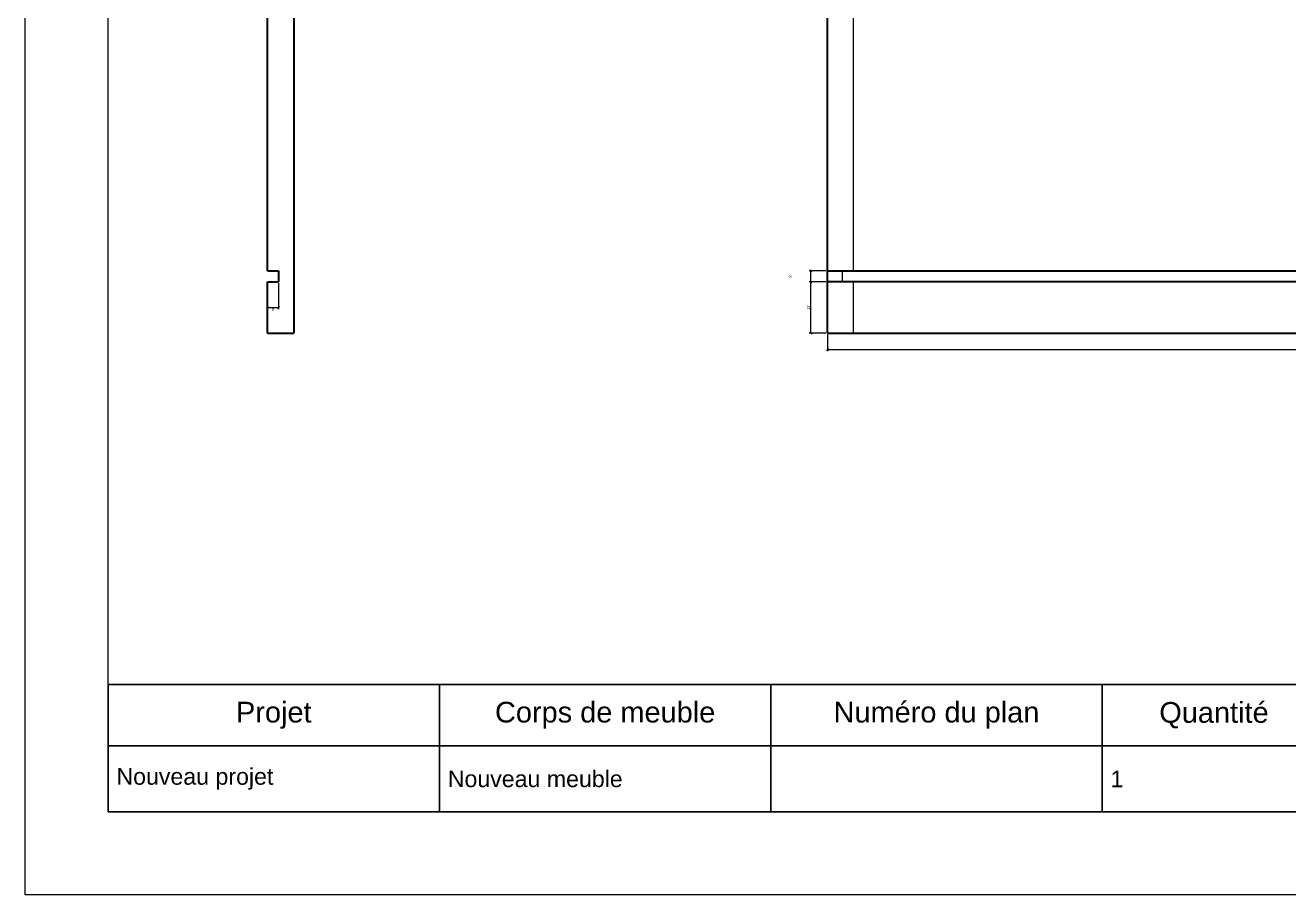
# Paper-space layout 'Layout1' of a CAD drawing. Header units: millimetres. Extents: x -5 to 1777, y -5 to 1255.
# Drawn here: x -5 to 910, y -5 to 625 of the extents above; entities that cross this region are included whole.
import ezdxf

# ---------------------------------------------------------------- set-up
doc = ezdxf.new("R2010")
doc.units = ezdxf.units.MM
doc.layers.get('0').update_dxf_attribs({"color": 254, "true_color": 0xc2ced6})
doc.layers.add('Nouveau projet_Nouveau meuble_Côté du corps de meuble gauche\xa0_Vue de dessus', color=1, linetype='Continuous', true_color=0xff0000)
doc.layers.add('Nouveau projet_Nouveau meuble_Côté du corps de meuble gauche\xa0_Vue de droite', color=1, linetype='Continuous', true_color=0xff0000)
doc.layers.add('TitleBlock', color=7, linetype='Continuous')
doc.styles.add('Blum_Dimension', font='arial.ttf', dxfattribs={"height": 2})
doc.styles.add('Blum_Titleblock_Header', font='arial.ttf', dxfattribs={"height": 2.5})
doc.styles.add('Blum_Titleblock_Value', font='arial.ttf', dxfattribs={"height": 2})
doc.dimstyles.new('Blum_Default', dxfattribs={"dimtxt": 2, "dimasz": 1.5, "dimexe": 1.25, "dimexo": 1, "dimtad": 1, "dimtxsty": 'Blum_Dimension', "dimblk": 'OBLIQUE', "dimcen": 2, "dimadec": 0, "dimazin": 2, "dimtfac": 1, "dimtix": 1, "dimtmove": 0, "dimatfit": 3, "dimfxl": 1, "dimlwd": 5, "dimlwe": 5, "dimarcsym": 0})

# ---------------------------------------------------------------- blocks, each defined once
blk = doc.blocks.new('Blum_Trinagle_Outline')
blk.add_lwpolyline([(0, 0), (2, 2), (-2, 2)], close=True)
blk = doc.blocks.new('Blum_Trinagle_Filled')
h = blk.add_hatch(color=256)
h.dxf.hatch_style = 1
h.paths.add_polyline_path([(2, 2), (-2, 2), (0, 0)])
blk.add_lwpolyline([(0, 0), (2, 2), (-2, 2)], close=True)
blk = doc.blocks.new('*T51')
at = {"layer": 'TitleBlock', "color": 0, "linetype": 'ByBlock', "lineweight": -2, "transparency": 16777216}
for p, q in [((147, 29), (277, 29)), ((147, 0), (147, 29)), ((187, 0), (187, 29)), ((217, 0), (217, 29)), ((247, 0), (247, 29)), ((277, 0), (277, 29)), ((147, 22.76), (277, 22.76)), ((223.2, 0), (223.2, 22.76)), ((0, 15.39), (277, 15.39)), ((0, 0), (0, 15.39)), ((40, 0), (40, 15.39)), ((80, 0), (80, 15.39)), ((120, 0), (120, 15.39)), ((0, 7.96), (247, 7.96)), ((0, 0), (277, 0))]:
    blk.add_line(p, q, dxfattribs=at)
at = {"layer": 'TitleBlock', "color": 0, "lineweight": 0, "transparency": 16777216, "xscale": 1.45, "yscale": 1.45, "zscale": 1.45}
for name, p in [('Blum_Trinagle_Filled', (220.1, 17.62)), ('Blum_Trinagle_Outline', (220.1, 10.22))]:
    blk.add_blockref(name, p, dxfattribs=at)
at = {"layer": 'TitleBlock', "color": 0, "lineweight": 0, "transparency": 16777216}
for s, insert, char_height, width, attachment_point, style in [('Légende', (232, 25.88), 2.5, 27, 5, 'Blum_Titleblock_Header'), ('Scale', (167, 25.88), 2.5, 37, 5, 'Blum_Titleblock_Header'), ('Feuillet', (202, 25.88), 2.5, 27, 5, 'Blum_Titleblock_Header'), ('Date', (262, 25.88), 2.5, 27, 5, 'Blum_Titleblock_Header'), ('Avant du corps de meuble', (224.2, 19.07), 2, 21.8, 4, 'Blum_Titleblock_Value'), ('1:6', (148, 19.07), 2, 38, 4, 'Blum_Titleblock_Value'), ('3/6', (188, 19.07), 2, 28, 4, 'Blum_Titleblock_Value'), ('2026-01-04', (248, 19.07), 2, 28, 4, 'Blum_Titleblock_Value'), ('Corps de meuble inférieur', (224.2, 11.67), 2, 21.8, 4, 'Blum_Titleblock_Value'), ('Projet', (20, 11.67), 2.5, 37, 5, 'Blum_Titleblock_Header'), ('Corps de meuble', (60, 11.67), 2.5, 37, 5, 'Blum_Titleblock_Header'), ('Numéro du plan', (100, 11.67), 2.5, 37, 5, 'Blum_Titleblock_Header'), ('Quantité', (133.5, 11.67), 2.5, 24, 5, 'Blum_Titleblock_Header'), ('Désignation', (167, 11.67), 2.5, 37, 5, 'Blum_Titleblock_Header'), ('Créateur', (202, 11.67), 2.5, 27, 5, 'Blum_Titleblock_Header'), ('Côté du corps de meuble gauche\xa0', (148, 3.98), 2, 38, 4, 'Blum_Titleblock_Value'), ('Nouveau projet', (1, 3.98), 2, 38, 4, 'Blum_Titleblock_Value'), ('Nouveau meuble', (41, 3.98), 2, 38, 4, 'Blum_Titleblock_Value'), ('1', (121, 3.98), 2, 25, 4, 'Blum_Titleblock_Value'), ('dorian moreau', (188, 3.98), 2, 28, 4, 'Blum_Titleblock_Value')]:
    blk.add_mtext(s, dxfattribs=dict(at, insert=insert, char_height=char_height, width=width, attachment_point=attachment_point, style=style))
blk = doc.blocks.new('TitleBlock_Côté du corps de meuble gauche\xa0')
at = {"layer": 'TitleBlock', "lineweight": 0, "transparency": 33554684}
for points in [[(-0.79, -0.79, 0), (-0.79, 209.21, 0), (296.21, 209.21, 0), (296.21, -0.79, 0)], [(9.21, 9.21, 0), (9.21, 189.21, 0), (286.21, 189.21, 0), (286.21, 9.21, 0)]]:
    blk.add_polyline3d(points, close=True, dxfattribs=at)
blk.add_blockref('*T51', (9.21, 9.21))
blk = doc.blocks.new('_Oblique')
at = {"color": 0, "linetype": 'ByBlock', "lineweight": -2}
blk.add_line((-0.5, -0.5), (0.5, 0.5), dxfattribs=at)
blk = doc.blocks.new('*D53')
at = {"layer": 'Nouveau projet_Nouveau meuble_Côté du corps de meuble gauche\xa0_Vue de droite', "color": 0, "lineweight": 5, "transparency": 16777216}
for p, q in [((170.73, 438.25), (170.73, 419.5)), ((178.73, 438.25), (178.73, 419.5)), ((170.73, 420.75), (178.73, 420.75))]:
    blk.add_line(p, q, dxfattribs=at)
at = {"layer": 'Nouveau projet_Nouveau meuble_Côté du corps de meuble gauche\xa0_Vue de droite', "color": 0, "lineweight": 5, "transparency": 16777216, "xscale": 1.5, "yscale": 1.5, "zscale": 1.5, "rotation": 180}
blk.add_blockref('_Oblique', (170.73, 420.75), dxfattribs=at)
at = {"layer": 'Nouveau projet_Nouveau meuble_Côté du corps de meuble gauche\xa0_Vue de droite', "color": 0, "lineweight": 5, "transparency": 16777216, "xscale": 1.5, "yscale": 1.5, "zscale": 1.5}
blk.add_blockref('_Oblique', (178.73, 420.75), dxfattribs=at)
at = {"layer": 'Nouveau projet_Nouveau meuble_Côté du corps de meuble gauche\xa0_Vue de droite', "color": 0, "lineweight": 0, "transparency": 16777216, "insert": (174.73, 419.1), "char_height": 2, "attachment_point": 5, "style": 'Blum_Dimension'}
blk.add_mtext('8', dxfattribs=at)
blk = doc.blocks.new('*D71')
at = {"layer": 'Nouveau projet_Nouveau meuble_Côté du corps de meuble gauche\xa0_Vue de dessus', "color": 0, "lineweight": 5, "transparency": 16777216}
for p, q in [((575.23, 439.25), (562.98, 439.25)), ((564.23, 402.25), (564.23, 439.25)), ((575.23, 402.25), (562.98, 402.25))]:
    blk.add_line(p, q, dxfattribs=at)
at = {"layer": 'Nouveau projet_Nouveau meuble_Côté du corps de meuble gauche\xa0_Vue de dessus', "color": 0, "lineweight": 5, "transparency": 16777216, "xscale": 1.5, "yscale": 1.5, "zscale": 1.5}
for p, rotation in [((564.23, 439.25), 90), ((564.23, 402.25), 270)]:
    blk.add_blockref('_Oblique', p, dxfattribs=dict(at, rotation=rotation))
at = {"layer": 'Nouveau projet_Nouveau meuble_Côté du corps de meuble gauche\xa0_Vue de dessus', "color": 0, "lineweight": 0, "transparency": 16777216, "insert": (562.58, 420.75), "char_height": 2, "attachment_point": 5, "rotation": 270, "style": 'Blum_Dimension'}
blk.add_mtext('37', dxfattribs=at)
blk = doc.blocks.new('*D74')
at = {"layer": 'Nouveau projet_Nouveau meuble_Côté du corps de meuble gauche\xa0_Vue de dessus', "color": 0, "lineweight": 5, "transparency": 16777216}
for p, q in [((575.23, 447.25), (562.98, 447.25)), ((564.23, 439.25), (564.23, 447.25)), ((575.23, 439.25), (562.98, 439.25))]:
    blk.add_line(p, q, dxfattribs=at)
at = {"layer": 'Nouveau projet_Nouveau meuble_Côté du corps de meuble gauche\xa0_Vue de dessus', "color": 0, "lineweight": 5, "transparency": 16777216, "xscale": 1.5, "yscale": 1.5, "zscale": 1.5}
for p, rotation in [((564.23, 447.25), 90), ((564.23, 439.25), 270)]:
    blk.add_blockref('_Oblique', p, dxfattribs=dict(at, rotation=rotation))
at = {"layer": 'Nouveau projet_Nouveau meuble_Côté du corps de meuble gauche\xa0_Vue de dessus', "color": 0, "lineweight": 0, "transparency": 16777216, "insert": (549.23, 443.25), "char_height": 2, "attachment_point": 5, "rotation": 270, "style": 'Blum_Dimension'}
blk.add_mtext('8', dxfattribs=at)
blk = doc.blocks.new('*D95')
at = {"layer": 'Nouveau projet_Nouveau meuble_Côté du corps de meuble gauche\xa0_Vue de dessus', "color": 0, "lineweight": 5, "transparency": 16777216}
for p, q in [((576.23, 401.25), (576.23, 389)), ((1337.23, 401.25), (1337.23, 389)), ((576.23, 390.25), (1337.23, 390.25))]:
    blk.add_line(p, q, dxfattribs=at)
at = {"layer": 'Nouveau projet_Nouveau meuble_Côté du corps de meuble gauche\xa0_Vue de dessus', "color": 0, "lineweight": 5, "transparency": 16777216, "xscale": 1.5, "yscale": 1.5, "zscale": 1.5, "rotation": 180}
blk.add_blockref('_Oblique', (576.23, 390.25), dxfattribs=at)
at = {"layer": 'Nouveau projet_Nouveau meuble_Côté du corps de meuble gauche\xa0_Vue de dessus', "color": 0, "lineweight": 5, "transparency": 16777216, "xscale": 1.5, "yscale": 1.5, "zscale": 1.5}
blk.add_blockref('_Oblique', (1337.23, 390.25), dxfattribs=at)
at = {"layer": 'Nouveau projet_Nouveau meuble_Côté du corps de meuble gauche\xa0_Vue de dessus', "color": 0, "lineweight": 0, "transparency": 16777216, "insert": (956.73, 388.6), "char_height": 2, "attachment_point": 5, "style": 'Blum_Dimension'}
blk.add_mtext('761', dxfattribs=at)

psp = doc.layouts.get("Layout1")

# ---------------------------------------------------------------- linework, layer by layer
at = {"linetype": 'Continuous', "lineweight": 30, "transparency": 33554684}
for p, q in [((189.726, 962.251), (189.726, 402.251)), ((576.226, 447.251), (576.226, 962.251)), ((170.726, 447.251), (170.726, 907.751)), ((170.726, 447.251), (178.726, 447.251)), ((178.726, 447.251), (178.726, 439.251)), ((576.226, 447.251), (1356.226, 447.251)), ((576.226, 439.251), (576.226, 447.251)), ((170.726, 439.251), (178.726, 439.251)), ((170.726, 402.251), (170.726, 439.251)), ((1356.226, 439.251), (576.226, 439.251)), ((576.226, 402.251), (576.226, 439.251)), ((170.726, 402.251), (189.726, 402.251)), ((576.226, 402.251), (1356.226, 402.251))]:
    psp.add_line(p, q, dxfattribs=at)
at = {"linetype": 'Continuous', "lineweight": 5, "transparency": 33554684}
for p, q in [((576.226, 962.251), (576.226, 402.251)), ((595.226, 447.251), (595.226, 962.251)), ((587.226, 439.251), (587.226, 447.251)), ((595.226, 447.251), (587.226, 447.251)), ((595.226, 439.251), (587.226, 439.251)), ((595.226, 402.251), (595.226, 439.251)), ((595.226, 402.251), (576.226, 402.251))]:
    psp.add_line(p, q, dxfattribs=at)

# ---------------------------------------------------------------- block references
at = {"lineweight": 0, "transparency": 33554684, "xscale": 6, "yscale": 6, "zscale": 6}
psp.add_blockref('TitleBlock_Côté du corps de meuble gauche\xa0', (0, 0), dxfattribs=at)

# ---------------------------------------------------------------- dimensions: what is measured, and where the dimension line sits
at = {"layer": 'Nouveau projet_Nouveau meuble_Côté du corps de meuble gauche\xa0_Vue de dessus', "lineweight": 0, "transparency": 33554684}
dim = psp.add_linear_dim(base=(564.226, 447.251), p1=(576.226, 439.251), p2=(576.226, 447.251), angle=90, dimstyle='Blum_Default', override={"dimscale": 0, "dimtad": 4, "dimtmove": 2}, dxfattribs=at)
dim.commit()
dim.dimension.update_dxf_attribs({"geometry": '*D74', "text_midpoint": (549.226, 443.251), "dimtype": 160})
dim = psp.add_linear_dim(base=(564.226, 439.251), p1=(576.226, 402.251), p2=(576.226, 439.251), angle=90, dimstyle='Blum_Default', override={"dimscale": 0, "dimtad": 4}, dxfattribs=at)
dim.commit()
dim.dimension.update_dxf_attribs({"geometry": '*D71', "text_midpoint": (562.579, 420.751)})
dim = psp.add_linear_dim(base=(1337.226, 390.251), p1=(576.226, 402.251), p2=(1337.226, 402.251), dimstyle='Blum_Default', override={"dimscale": 0, "dimtad": 4}, dxfattribs=at)
dim.commit()
dim.dimension.update_dxf_attribs({"geometry": '*D95', "text_midpoint": (956.726, 388.605)})
at = {"layer": 'Nouveau projet_Nouveau meuble_Côté du corps de meuble gauche\xa0_Vue de droite', "lineweight": 0, "transparency": 33554684}
dim = psp.add_linear_dim(base=(178.726, 420.751), p1=(170.726, 439.251), p2=(178.726, 439.251), dimstyle='Blum_Default', override={"dimscale": 0, "dimtad": 4}, dxfattribs=at)
dim.commit()
dim.dimension.update_dxf_attribs({"geometry": '*D53', "text_midpoint": (174.726, 419.105)})

doc.saveas('drawing.dxf')
